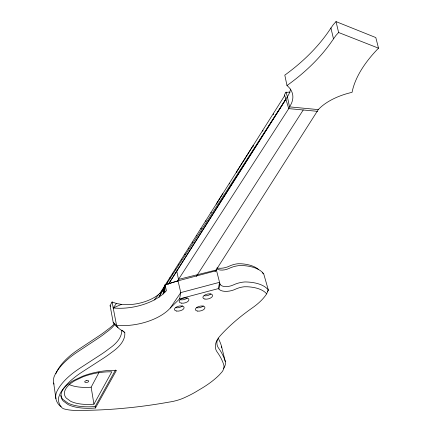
<?xml version="1.0" encoding="UTF-8"?>
<svg xmlns="http://www.w3.org/2000/svg" width="432" height="432" viewBox="0 0 432 432"><rect width="100%" height="100%" fill="white"/><g stroke="black" fill="none" stroke-linecap="round" stroke-linejoin="round"><path stroke-width="0.65" d="M116.402 303.475L112.077 301.963L110.101 305.624L113.184 322.326L116.429 325.328A41.499 20.828 -11.5 0 0 170.257 308.038L179.588 298.879L180.76 292.594L178.049 280.849L165.1 284.785L164.749 292.372L164.565 286.427L163.096 294.019L159.019 297.113L154.289 299.938A41.04 21.217 -11.4 0 1 113.189 307.93L116.402 303.475L121.424 304.393A30.764 15.838 -11.6 0 0 158.641 294.44L161.849 291.319L164.03 288.063L165.1 284.785L178.049 280.849L216.556 270.632L216.275 269.498M112.244 302.324L112.077 301.963L116.597 325.679A31.946 15.628 -11.9 0 0 122.197 330.642L124.799 332.57L124.832 334.336A52.24 24.926 -9.7 0 1 113.168 351.302L109.215 354.229A119.07 58.142 -7.9 0 1 103.394 358.263L83.16 371.336A95.018 40.7 -12 0 0 60.14 393.579L58.79 396.916A59.497 25.699 -11.2 0 0 61.808 407.635L63.229 408.645A31.045 13.37 -10.3 0 0 75.632 410.4A291.778 154.802 -12.6 0 0 122.078 408.429L129.87 407.673A292.226 155.099 -12.6 0 0 168.869 402.133L170.915 401.809A25.547 10.849 -12.5 0 0 183.816 397.964L185.517 397.175A70.74 31.05 -12 0 0 197.629 390.76L202.759 387.693A94.597 42.314 -11.7 0 0 219.289 374.944L222.232 371.66A31.963 13.937 -13.1 0 0 223.711 364.689A219.802 93.015 -8.6 0 0 217.177 352.053L216.47 350.924A45.23 20.423 -15.1 0 1 220.433 335.524A181.181 76.059 -17.8 0 1 252.612 307.692A62.375 31.055 -14 0 0 266.155 294.608L266.636 293.863L265.977 293.101A39.177 18.889 -14.5 0 0 247.482 286.772L244.339 286.762A13.754 6.75 -15 0 0 236.336 288.814L233.674 289.953A12.161 6.097 -14.7 0 1 218.884 289.073L218.425 288.587L219.559 282.312L216.556 270.632M218.884 289.073L219.996 284.067L219.559 282.312L180.76 292.594L170.257 308.038M266.636 293.863L268.342 290.034L263.714 273.872L262.202 272.732M215.028 271.723L318.287 109.609A42.52 20.655 -14.6 0 1 352.064 92.345A165.748 77.555 -19.5 0 1 378.518 48.179L375.802 37.562L336.02 21.6L333.223 24.743L328.628 31.439A230.904 146.821 -6.5 0 1 284.807 75.13L286.978 85.536A47.979 25.056 -11.3 0 1 289.505 106.871L288.749 108.616L177.12 281.551M55.89 373.604L56.916 371.38A93.809 41.893 -11.9 0 1 79.526 348.781L99.43 335.583A117.283 59.578 -7.6 0 0 105.16 331.501L109.042 328.541A51.489 25.574 -9.5 0 0 114.14 324.065M161.849 291.319L159.019 297.113L164.03 288.063L163.096 294.019L166.412 290.72L165.1 284.785M93.938 404.174L111.812 371.844A34.96 15.239 -10.7 0 0 83.025 376.801L75.001 380.592A34.96 15.239 -10.7 0 0 66.231 398.034L70.519 401.209A34.96 15.239 -10.7 0 0 93.938 404.174L91.147 387.191L98.982 372.514M95.429 407.997L116.456 370.364A40.77 17.723 -10.7 0 0 82.733 376.169L73.337 380.614A40.77 17.723 -10.7 0 0 63.164 400.95L68.186 404.622A40.77 17.723 -10.7 0 0 95.429 407.997L95.18 406.507L115.517 369.997M290.056 92.189L287.804 92.178A0.562 0.367 31.7 0 1 287.566 92.345L285.989 92.194L284.467 94.689L285.887 99.284L169.042 283.338M290.542 89.035A47.752 25.391 -11.3 0 1 287.399 96.746L166.417 284.213M165.062 285.925L164.954 285.395L167.2 281.831L167.308 282.361L167.47 282.112L167.357 281.583L169.738 277.814L169.846 278.348L170.008 278.095L169.895 277.56L172.411 273.575L172.525 274.109L172.687 273.85L172.573 273.316L175.241 269.087L175.354 269.627L175.516 269.368L175.403 268.828L178.238 264.335L178.357 264.875L178.519 264.611L178.405 264.071L181.424 259.281L181.543 259.821L181.71 259.556L181.597 259.016L184.82 253.903L184.939 254.443L185.112 254.173L184.988 253.633L188.444 248.157L188.563 248.702L188.741 248.427L188.617 247.882L192.321 242.006L192.445 242.557L192.623 242.276L192.499 241.731L196.474 235.424L196.598 235.98L196.781 235.694L196.652 235.143L200.939 228.344L201.069 228.901L201.253 228.609L201.123 228.058L205.745 220.725L205.875 221.287L206.064 220.99L205.934 220.428L210.935 212.501L211.07 213.062L211.264 212.76L211.124 212.198L216.556 203.585L216.697 204.152L216.891 203.845L216.751 203.278L222.626 193.919L222.799 194.486L222.858 193.601L229.295 183.389L229.446 183.962L229.651 183.638L229.505 183.065L236.542 171.909L236.693 172.487L236.903 172.147L236.752 171.574L244.431 159.37L244.604 159.948L244.825 159.602L244.669 159.019L253.087 145.649L253.249 146.237L253.476 145.876L253.314 145.292L262.597 130.583L262.769 131.171L263.002 130.799L262.834 130.21L273.159 113.848L273.337 114.442L273.58 114.053L273.402 113.459L284.726 95.521M253.087 145.649L244.669 159.019M159.651 293.798L160.326 292.729L160.434 293.258M160.477 292.486L162.508 289.273L162.616 289.802L162.767 289.553L162.664 289.03L164.797 285.644M216.751 203.278L222.653 193.919M236.752 171.574L244.447 159.37M168.318 284.294L285.871 99.236L288.749 108.616L317.504 111.326M196.376 276.361L303.221 109.982M161.671 291.562L164.954 286.47M336.02 21.6L338.623 32.513L335.804 35.624L331.16 42.255A232.254 145.184 -6.6 0 1 286.978 85.536M154.289 299.938L158.641 294.44M113.189 307.93L121.424 304.393M179.588 298.879L218.425 288.587M216.097 270.049L178.502 279.407L176.742 271.037M318.287 109.609L289.505 106.871L287.399 96.746M338.623 32.513L378.518 48.179M122.116 330.264L124.799 332.57M285.989 92.194L287.415 96.8M221.557 346.475L225.326 361.67M330.907 27.923L333.466 38.777M53.681 383L55.917 398.72M187.304 297.923A4.984 2.489 -13.1 0 1 180.544 299.77M182.52 305.878A4.93 2.435 -13 0 1 175.835 307.703M217.415 339.525A42.8 19.44 -15.1 0 0 218.619 348.197A221.719 94.435 -8.5 0 1 225.158 361.039A34.166 14.99 -13.1 0 1 223.555 368.534M267.5 291.335A64.795 32.454 -14 0 0 268.342 290.034A41.618 20.191 -14.5 0 0 244.971 281.945A16.286 8.041 -15 0 0 233.453 284.899A9.515 4.795 -14.7 0 1 219.996 284.067M121.7 330.372A49.583 23.798 -9.7 0 1 110.668 347.56L108.513 349.132A116.267 57.094 -7.8 0 1 101.039 354.461L80.881 367.556A97.119 41.866 -12 0 0 56.322 392.693A61.695 26.816 -11.1 0 0 60.124 406.064A33.302 14.434 -10.3 0 0 61.096 406.409M117.958 327.451A34.457 16.956 -11.9 0 1 113.184 322.326M53.951 384.161A61.123 27.367 -11 0 1 54.054 376.855A96.233 42.736 -11.9 0 1 78.3 351.427L98.226 338.234A115.015 58.099 -7.6 0 0 105.608 332.867L107.735 331.279A49.075 24.235 -9.5 0 0 114.739 324.524M216.837 268.85A9.412 4.882 -14.7 0 0 229.079 268.412A16.119 8.192 -15 0 1 240.478 265.486A41.197 20.569 -14.5 0 1 263.714 273.872M216.913 267.97A11.983 6.248 -14.7 0 0 227.578 266.9L230.197 265.761A13.554 6.923 -15 0 1 238.081 263.736L241.191 263.779A38.626 19.391 -14.5 0 1 258.395 269.363M203.288 305.937A4.882 2.392 -13.6 0 1 196.657 307.751M210.881 293.89A4.963 2.479 -13.9 0 1 204.136 295.736M91.147 387.191A34.598 15.584 -10.5 0 1 69.034 384.507M95.18 406.507A40.738 17.761 -10.7 0 1 67.959 403.11L62.937 399.427A40.738 17.761 -10.7 0 1 60.912 395.42M218.128 338.094A219.596 96.341 -8.3 0 1 221.389 345.827A33.853 15.304 -13.1 0 1 221.708 347.803M110.419 306.283A34.101 17.269 -11.8 0 1 110.101 305.624M86.184 380.711L85.698 380.873A2.03 0.902 -10.3 0 0 84.877 382.136A2.03 0.902 -10.3 0 0 87.264 382.309L87.745 382.147A2.03 0.902 -10.3 0 0 88.565 380.884A2.03 0.902 -10.3 0 0 86.184 380.711M181.289 303.129A4.995 2.484 -13.2 0 0 188.924 299.905A4.995 2.484 -13.2 0 0 181.921 298.647A4.995 2.484 -13.2 0 0 181.289 303.129M176.564 311.045A4.941 2.425 -13 0 0 184.108 307.87A4.941 2.425 -13 0 0 177.158 306.666A4.941 2.425 -13 0 0 176.564 311.045M204.925 299.074A4.973 2.468 -13.9 0 0 212.587 295.85A4.973 2.468 -13.9 0 0 205.729 294.575A4.973 2.468 -13.9 0 0 204.925 299.074M197.419 311.062A4.892 2.387 -13.6 0 0 204.941 307.913A4.892 2.387 -13.6 0 0 198.153 306.72A4.892 2.387 -13.6 0 0 197.419 311.062"/></g></svg>
